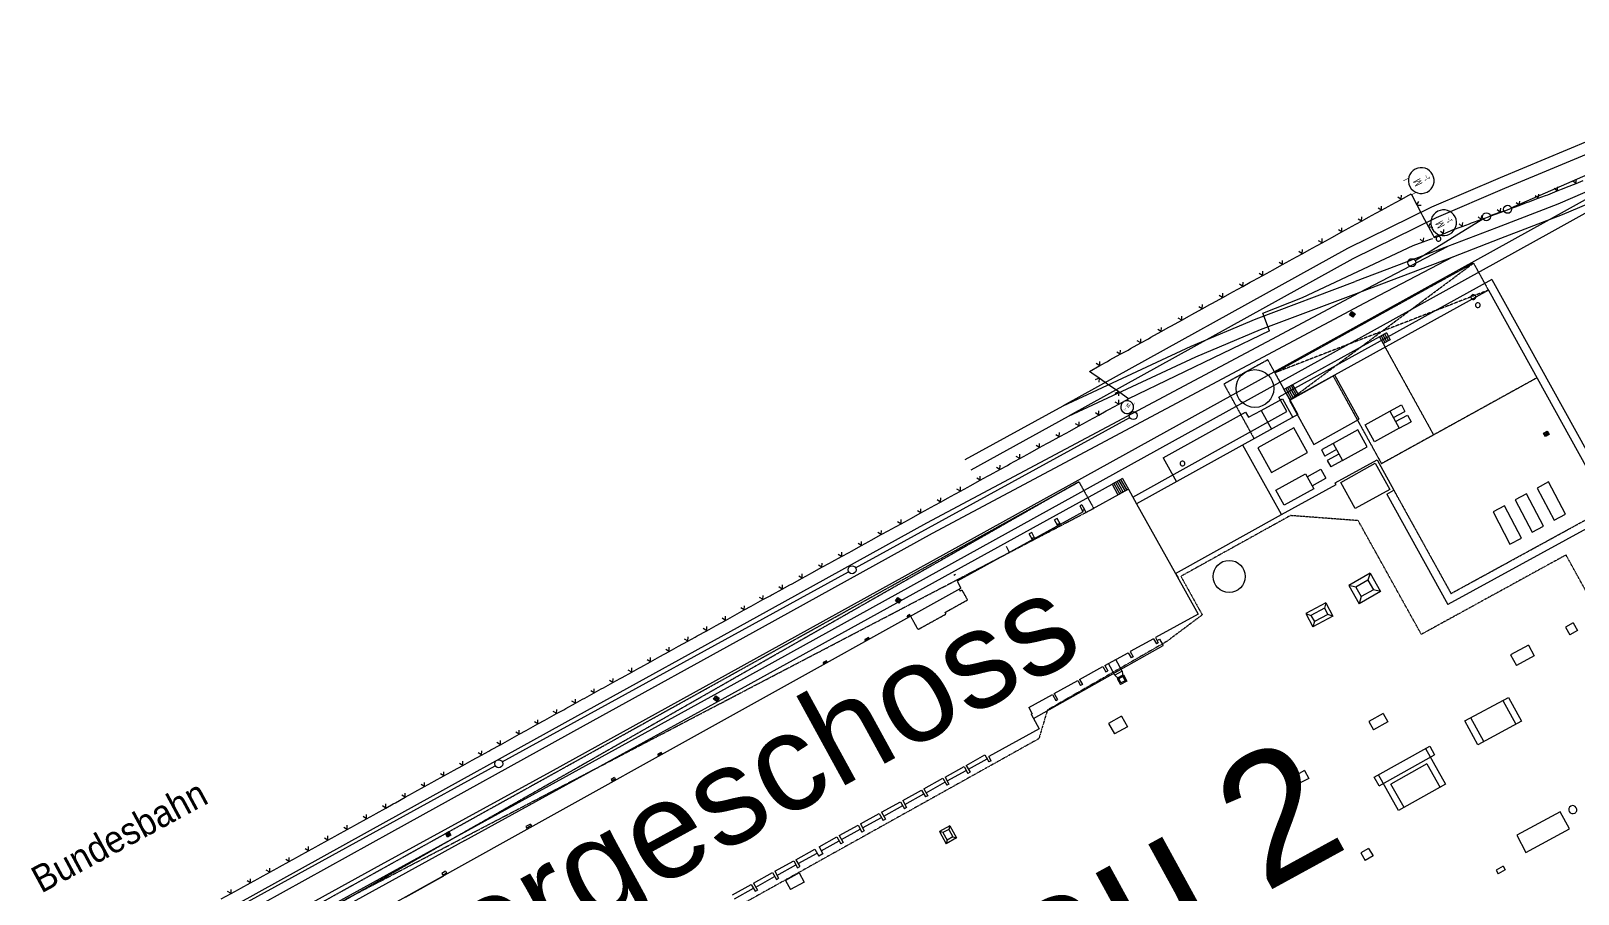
# Model space of a CAD drawing. Header units: millimetres. Extents: x 18890 to 178151, y 13973 to 138738.
# Drawn here: x 85872 to 105110, y 40914 to 51648 of the extents above; entities that cross this region are included whole.
import ezdxf
from ezdxf.enums import TextEntityAlignment as Align

# ---------------------------------------------------------------- set-up
doc = ezdxf.new("R2010")
doc.units = ezdxf.units.MM
for name, pattern in [('DASHDOT', [1, 0.5, -0.25, 0, -0.25]), ('DASHED', [0.75, 0.5, -0.25]), ('HIDDEN', [0.375, 0.25, -0.125])]:
    doc.linetypes.add(name, pattern=pattern)
doc.layers.add('41', color=7, linetype='Continuous')
doc.layers.add('Lageplan', color=7, linetype='Continuous')
doc.layers.add('A0_Grundriß', color=7, linetype='Continuous', lineweight=50)
doc.styles.add('1', font='TXT')
doc.styles.add('2', font='TXT')
doc.styles.add('ARIAL', font='arial.ttf')

# ---------------------------------------------------------------- blocks, each defined once
blk = doc.blocks.new('Lageplan 6.OG')
at = {"layer": '41'}
blk.add_line((-9231, 3689), (-7645, 818), dxfattribs=at)
at = {"layer": 'Lageplan'}
for p, q in [((-8992, 4583), (-3974, 6781)), ((-10185, 3926), (-9343, 4445)), ((-9253, 4488), (-9085, 4546)), ((-11587, 3465), (-10210, 4115)), ((-9231, 3689), (-11880, 2227)), ((-9231, 3689), (-7645, 818)), ((-12081, 3270), (-11587, 3465)), ((-9276, 3557), (-11746, 2192)), ((-9276, 3557), (-7406, 174)), ((-11004, 3252), (-10975, 3293)), ((-10965, 3285), (-10994, 3244)), ((-10983, 3237), (-10955, 3278)), ((-10975, 3293), (-10934, 3264)), ((-10944, 3271), (-10973, 3230)), ((-11997, 3052), (-12081, 3270)), ((-10963, 3223), (-11004, 3252)), ((-10934, 3264), (-10963, 3223)), ((-11997, 3052), (-13751, 2207)), ((-11186, 2501), (-11750, 2187)), ((-10881, 1954), (-11186, 2501)), ((-11781, 2048), (-11880, 2227)), ((-11750, 2187), (-11445, 1640)), ((-11746, 2192), (-11645, 2010)), ((-10500, 2052), (-10357, 2131)), ((-10357, 2131), (-10313, 2050)), ((-17144, 104), (-13736, 1974)), ((-13698, 984), (-11781, 2048)), ((-11645, 2010), (-13651, 900)), ((-11445, 1640), (-10881, 1954)), ((-10809, 1883), (-10500, 2052)), ((-10500, 2052), (-10384, 1841)), ((-10456, 1972), (-10313, 2050)), ((-10430, 1924), (-10282, 2005)), ((-10282, 2005), (-10237, 1922)), ((-11694, 1845), (-12144, 1596)), ((-11523, 1537), (-11694, 1845)), ((-10901, 1820), (-11207, 1651)), ((-10785, 1609), (-10901, 1820)), ((-10693, 1672), (-10809, 1883)), ((-10384, 1841), (-10693, 1672)), ((-10384, 1841), (-10237, 1922)), ((-8589, 1781), (-8546, 1806)), ((-8589, 1781), (-8546, 1806)), ((-8589, 1781), (-8546, 1806)), ((-8565, 1738), (-8589, 1781)), ((-8565, 1738), (-8589, 1781)), ((-8565, 1738), (-8589, 1781)), ((-8540, 1795), (-8583, 1770)), ((-8540, 1795), (-8583, 1770)), ((-8540, 1795), (-8583, 1770)), ((-8577, 1760), (-8534, 1784)), ((-8577, 1760), (-8534, 1784)), ((-8577, 1760), (-8534, 1784)), ((-8527, 1773), (-8571, 1748)), ((-8527, 1773), (-8571, 1748)), ((-8527, 1773), (-8571, 1748)), ((-8521, 1762), (-8565, 1738)), ((-8521, 1762), (-8565, 1738)), ((-8521, 1762), (-8565, 1738)), ((-8546, 1806), (-8521, 1762)), ((-8546, 1806), (-8521, 1762)), ((-8546, 1806), (-8521, 1762)), ((-11849, 769), (-12330, 1631)), ((-12144, 1596), (-11974, 1288)), ((-11207, 1651), (-11353, 1570)), ((-11353, 1570), (-11311, 1494)), ((-11165, 1575), (-11311, 1494)), ((-11207, 1651), (-11091, 1440)), ((-11091, 1440), (-10785, 1609)), ((-11974, 1288), (-11523, 1537)), ((-11134, 1518), (-11279, 1438)), ((-11279, 1438), (-11236, 1360)), ((-11091, 1440), (-11236, 1360)), ((-11181, 1161), (-10660, 1448)), ((-11112, 1166), (-10682, 1404)), ((-10682, 1404), (-10502, 1078)), ((-10660, 1448), (-10453, 1071)), ((-11920, 1071), (-11551, 1275)), ((-11551, 1275), (-11448, 1088)), ((-11530, 1238), (-11359, 1332)), ((-11468, 1126), (-11297, 1221)), ((-11359, 1332), (-11297, 1221)), ((-11170, 1142), (-11181, 1161)), ((-10933, 841), (-11112, 1166)), ((-8530, 1172), (-8671, 1097)), ((-8318, 771), (-8530, 1172)), ((-13751, 1083), (-14278, 793)), ((-13751, 1083), (-13651, 900)), ((-11817, 885), (-11920, 1071)), ((-11849, 769), (-11170, 1142)), ((-11448, 1088), (-11817, 885)), ((-10502, 1078), (-10933, 841)), ((-10540, 1021), (-10453, 1071)), ((-10540, 1021), (-9781, -350)), ((-8803, 1023), (-8944, 948)), ((-8591, 623), (-8803, 1023)), ((-8671, 1097), (-8459, 697)), ((-14314, 801), (-15883, -62)), ((-14331, 889), (-14355, 876)), ((-14355, 876), (-14321, 814)), ((-14331, 889), (-14297, 828)), ((-14297, 828), (-14321, 814)), ((-14314, 801), (-14321, 814)), ((-14278, 793), (-14297, 828)), ((-13651, 900), (-13166, 34)), ((-7645, 818), (-9781, -350)), ((-9074, 875), (-9215, 802)), ((-9215, 802), (-9007, 399)), ((-8866, 472), (-9074, 875)), ((-8944, 948), (-8732, 548)), ((-8459, 697), (-8318, 771)), ((-14639, 719), (-14671, 702)), ((-14630, 628), (-14671, 702)), ((-14598, 645), (-14639, 719)), ((-13166, 34), (-11849, 769)), ((-8732, 548), (-8591, 623)), ((-14955, 545), (-14986, 528)), ((-14945, 453), (-14986, 528)), ((-14914, 471), (-14955, 545)), ((-9007, 399), (-8866, 472)), ((-15229, 297), (-15270, 371)), ((-21538, -2309), (-17231, 56)), ((-15901, 23), (-15923, 10)), ((-13166, 34), (-12886, -472)), ((-10745, 36), (-11011, -114)), ((-10745, 36), (-10773, -51)), ((-10745, 36), (-10617, -191)), ((-21417, -3249), (-15835, -149)), ((-15883, -62), (-15835, -149)), ((-11011, -114), (-10883, -342)), ((-10922, -136), (-11011, -114)), ((-10773, -51), (-10922, -136)), ((-10922, -136), (-10856, -254)), ((-10617, -191), (-10883, -342)), ((-10706, -170), (-10856, -254)), ((-10773, -51), (-10706, -170)), ((-10617, -191), (-10706, -170)), ((-16648, -305), (-16619, -264)), ((-16607, -334), (-16648, -305)), ((-16609, -272), (-16637, -313)), ((-16627, -320), (-16599, -279)), ((-16619, -264), (-16578, -293)), ((-16588, -286), (-16617, -327)), ((-16578, -293), (-16607, -334)), ((-11298, -331), (-11546, -464)), ((-11298, -331), (-11314, -397)), ((-11298, -331), (-11208, -497)), ((-10856, -254), (-10883, -342)), ((-16474, -477), (-16502, -492)), ((-16490, -513), (-16502, -492)), ((-16462, -497), (-16474, -477)), ((-12886, -472), (-13415, -764)), ((-11546, -464), (-11457, -631)), ((-11546, -464), (-11482, -487)), ((-11314, -397), (-11482, -487)), ((-11482, -487), (-11440, -565)), ((-11208, -497), (-11457, -631)), ((-11440, -565), (-11457, -631)), ((-11273, -474), (-11440, -565)), ((-11314, -397), (-11273, -474)), ((-11208, -497), (-11273, -474)), ((-16983, -760), (-17031, -786)), ((-16971, -780), (-16983, -760)), ((-13415, -764), (-13380, -828)), ((-8220, -580), (-8316, -634)), ((-8316, -634), (-8263, -730)), ((-8167, -676), (-8263, -730)), ((-8220, -580), (-8167, -676)), ((-17019, -807), (-17031, -786)), ((-14934, -1769), (-13320, -860)), ((-14044, -1111), (-13753, -951)), ((-13753, -951), (-13718, -1015)), ((-13439, -778), (-13730, -938)), ((-13730, -938), (-13694, -1002)), ((-13439, -778), (-13404, -842)), ((-13380, -828), (-13404, -842)), ((-13396, -800), (-13364, -781)), ((-13364, -781), (-13320, -860)), ((-8778, -856), (-8999, -978)), ((-8778, -856), (-8705, -989)), ((-17508, -1051), (-17548, -1073)), ((-17536, -1094), (-17548, -1073)), ((-17497, -1072), (-17508, -1051)), ((-14359, -1284), (-14068, -1124)), ((-14068, -1124), (-14033, -1188)), ((-14044, -1111), (-14009, -1175)), ((-13921, -1231), (-13999, -1086)), ((-13831, -1182), (-13910, -1037)), ((-13694, -1002), (-13718, -1015)), ((-8999, -978), (-8926, -1110)), ((-8705, -989), (-8926, -1110)), ((-14675, -1458), (-14382, -1297)), ((-14382, -1297), (-14347, -1361)), ((-14359, -1284), (-14323, -1348)), ((-14033, -1188), (-14009, -1175)), ((-13831, -1182), (-13921, -1231)), ((-13921, -1231), (-13872, -1277)), ((-13814, -1228), (-13892, -1271)), ((-13892, -1271), (-13851, -1347)), ((-13820, -1248), (-13872, -1277)), ((-13872, -1277), (-13845, -1327)), ((-13772, -1305), (-13851, -1347)), ((-13792, -1299), (-13845, -1327)), ((-13831, -1182), (-13820, -1248)), ((-13820, -1248), (-13792, -1299)), ((-13814, -1228), (-13772, -1305)), ((-18911, -1530), (-18882, -1489)), ((-18870, -1559), (-18911, -1530)), ((-18872, -1496), (-18900, -1537)), ((-18890, -1544), (-18861, -1504)), ((-18882, -1489), (-18841, -1518)), ((-18851, -1511), (-18880, -1552)), ((-18841, -1518), (-18870, -1559)), ((-14990, -1634), (-14698, -1472)), ((-14698, -1472), (-14656, -1547)), ((-14675, -1458), (-14633, -1534)), ((-14656, -1547), (-14633, -1534)), ((-14323, -1348), (-14347, -1361)), ((-9567, -1800), (-9027, -1507)), ((-9027, -1507), (-8866, -1803)), ((-14990, -1634), (-14948, -1710)), ((-14963, -1717), (-14948, -1710)), ((-14963, -1717), (-14863, -1896)), ((-10584, -1706), (-10763, -1805)), ((-10584, -1706), (-10526, -1811)), ((-9097, -1545), (-8936, -1841)), ((-14863, -1896), (-15488, -2244)), ((-13838, -1740), (-13999, -1831)), ((-13999, -1831), (-13924, -1962)), ((-13763, -1871), (-13924, -1962)), ((-13838, -1740), (-13763, -1871)), ((-10763, -1805), (-10705, -1910)), ((-10526, -1811), (-10705, -1910)), ((-9405, -2096), (-9567, -1800)), ((-9332, -2057), (-9493, -1760)), ((-8866, -1803), (-9405, -2096)), ((-10694, -2499), (-10005, -2113)), ((-10005, -2113), (-9945, -2221)), ((-19562, -2192), (-19602, -2214)), ((-19590, -2235), (-19602, -2214)), ((-19551, -2213), (-19562, -2192)), ((-15768, -2352), (-15536, -2223)), ((-15741, -2400), (-15509, -2272)), ((-15536, -2223), (-15488, -2310)), ((-15460, -2295), (-15488, -2244)), ((-15460, -2295), (-15488, -2310)), ((-10634, -2607), (-9945, -2221)), ((-10056, -2142), (-9807, -2586)), ((-25914, -4710), (-21626, -2357)), ((-16031, -2497), (-15796, -2367)), ((-16031, -2497), (-15984, -2584)), ((-16004, -2546), (-15769, -2416)), ((-15796, -2367), (-15748, -2454)), ((-15768, -2352), (-15720, -2438)), ((-15720, -2438), (-15748, -2454)), ((-11562, -2416), (-11659, -2468)), ((-11659, -2468), (-11606, -2566)), ((-11562, -2416), (-11509, -2514)), ((-10634, -2607), (-10694, -2499)), ((-10393, -2915), (-10643, -2470)), ((-10040, -2335), (-10487, -2585)), ((-10040, -2335), (-9877, -2626)), ((-20143, -2505), (-20183, -2527)), ((-20183, -2527), (-20167, -2555)), ((-20143, -2505), (-20128, -2533)), ((-16558, -2789), (-16323, -2659)), ((-16323, -2659), (-16275, -2745)), ((-16295, -2643), (-16060, -2513)), ((-16295, -2643), (-16247, -2730)), ((-16268, -2692), (-16033, -2562)), ((-16060, -2513), (-16011, -2599)), ((-15984, -2584), (-16011, -2599)), ((-11509, -2514), (-11606, -2566)), ((-10324, -2876), (-10487, -2585)), ((-9807, -2586), (-10393, -2915)), ((-16822, -2935), (-16586, -2804)), ((-16794, -2984), (-16559, -2853)), ((-16586, -2804), (-16538, -2891)), ((-16558, -2789), (-16510, -2876)), ((-16510, -2876), (-16538, -2891)), ((-16531, -2838), (-16296, -2708)), ((-16247, -2730), (-16275, -2745)), ((-17085, -3081), (-16850, -2950)), ((-17058, -3130), (-16822, -2999)), ((-16850, -2950), (-16802, -3037)), ((-16822, -2935), (-16773, -3021)), ((-16773, -3021), (-16802, -3037)), ((-8382, -2928), (-8924, -3222)), ((-8266, -3140), (-8382, -2928)), ((-26479, -6062), (-21417, -3249)), ((-22244, -3201), (-22201, -3176)), ((-22220, -3244), (-22244, -3201)), ((-22209, -3238), (-22233, -3195)), ((-22222, -3189), (-22198, -3232)), ((-22176, -3220), (-22220, -3244)), ((-22187, -3226), (-22212, -3183)), ((-22201, -3176), (-22176, -3220)), ((-21185, -3082), (-21244, -3114)), ((-21244, -3114), (-21227, -3144)), ((-21185, -3082), (-21169, -3111)), ((-17599, -3366), (-17376, -3242)), ((-17376, -3242), (-17328, -3329)), ((-17348, -3226), (-17113, -3096)), ((-17348, -3226), (-17300, -3313)), ((-17321, -3275), (-17086, -3145)), ((-17113, -3096), (-17065, -3183)), ((-17085, -3081), (-17037, -3167)), ((-17037, -3167), (-17065, -3183)), ((-15973, -3104), (-16103, -3176)), ((-16103, -3176), (-16020, -3326)), ((-16058, -3188), (-16103, -3176)), ((-15986, -3148), (-16058, -3188)), ((-16058, -3188), (-16007, -3281)), ((-15890, -3253), (-16020, -3326)), ((-15935, -3241), (-16007, -3281)), ((-15973, -3104), (-15986, -3148)), ((-15986, -3148), (-15935, -3241)), ((-15973, -3104), (-15890, -3253)), ((-15935, -3241), (-15890, -3253)), ((-8924, -3222), (-8808, -3435)), ((-8808, -3435), (-8266, -3140)), ((-17886, -3525), (-17651, -3394)), ((-17859, -3574), (-17624, -3443)), ((-17651, -3394), (-17603, -3481)), ((-17551, -3452), (-17603, -3481)), ((-17599, -3366), (-17551, -3452)), ((-17572, -3415), (-17349, -3291)), ((-17300, -3313), (-17328, -3329)), ((-16007, -3281), (-16020, -3326)), ((-10766, -3384), (-10863, -3440)), ((-10863, -3440), (-10808, -3536)), ((-10766, -3384), (-10710, -3479)), ((-18150, -3670), (-17914, -3540)), ((-18123, -3720), (-17887, -3589)), ((-17914, -3540), (-17866, -3627)), ((-17886, -3525), (-17838, -3611)), ((-17866, -3627), (-17838, -3611)), ((-10710, -3479), (-10808, -3536)), ((-9091, -3607), (-9179, -3656)), ((-9066, -3652), (-9154, -3701)), ((-9091, -3607), (-9066, -3652)), ((-22269, -3731), (-22747, -3995)), ((-22243, -3669), (-22289, -3695)), ((-22289, -3695), (-22269, -3731)), ((-22243, -3669), (-22227, -3699)), ((-18676, -3962), (-18441, -3832)), ((-18441, -3832), (-18393, -3918)), ((-18413, -3816), (-18178, -3686)), ((-18413, -3816), (-18365, -3903)), ((-18386, -3865), (-18151, -3735)), ((-18178, -3686), (-18130, -3773)), ((-18150, -3670), (-18102, -3757)), ((-18130, -3773), (-18102, -3757)), ((-17847, -3689), (-18017, -3784)), ((-18017, -3784), (-17953, -3897)), ((-17783, -3803), (-17953, -3897)), ((-17847, -3689), (-17783, -3803)), ((-9179, -3656), (-9154, -3701)), ((-18649, -4011), (-18414, -3881)), ((-18393, -3918), (-18365, -3903))]:
    blk.add_line(p, q, dxfattribs=at)
at = {"layer": 'Lageplan', "color": 2}
for p, q in [((-7436, 5665), (-9131, 4954)), ((-7380, 5530), (-9074, 4820)), ((-9131, 4954), (-9984, 4590)), ((-9074, 4820), (-9923, 4457)), ((-7586, 4983), (-8413, 4629)), ((-7525, 4850), (-8358, 4494)), ((-8413, 4629), (-9176, 4334)), ((-7849, 4804), (-8558, 4412)), ((-7778, 4676), (-8488, 4284)), ((-9984, 4590), (-11028, 4075)), ((-9923, 4457), (-10960, 3946)), ((-8358, 4494), (-9124, 4198)), ((-8558, 4412), (-10728, 3208)), ((-8488, 4284), (-10657, 3081)), ((-9176, 4334), (-9784, 4101)), ((-11028, 4075), (-14562, 2120)), ((-9784, 4101), (-10932, 3665)), ((-10880, 3528), (-9784, 4101)), ((-9124, 4198), (-9732, 3964)), ((-10960, 3946), (-14489, 1994)), ((-9732, 3964), (-10880, 3528)), ((-10812, 3399), (-9717, 3971)), ((-10812, 3399), (-9717, 3971)), ((-12164, 3202), (-10932, 3665)), ((-16260, 662), (-10880, 3528)), ((-12109, 3067), (-10882, 3528)), ((-16190, 534), (-10812, 3399)), ((-16190, 534), (-10812, 3399)), ((-10728, 3208), (-18728, -1215)), ((-10657, 3081), (-18657, -1343)), ((-12971, 2862), (-12164, 3202)), ((-12914, 2728), (-12109, 3067)), ((-10631, 2977), (-11712, 2382)), ((-10544, 3025), (-10631, 2977)), ((-10631, 2977), (-10560, 2847)), ((-10609, 2989), (-10563, 2905)), ((-10587, 3001), (-10541, 2917)), ((-10497, 2941), (-10585, 2893)), ((-10566, 3013), (-10519, 2929)), ((-10544, 3025), (-10497, 2941)), ((-14562, 2120), (-12971, 2862)), ((-14499, 1989), (-12914, 2728)), ((-11712, 2382), (-11818, 2324)), ((-11818, 2324), (-11746, 2193)), ((-11796, 2336), (-11724, 2205)), ((-11774, 2348), (-11702, 2217)), ((-11752, 2360), (-11680, 2229)), ((-11730, 2372), (-11658, 2241)), ((-11712, 2382), (-11639, 2251)), ((-15783, 1450), (-14562, 2120)), ((-11639, 2251), (-11746, 2193)), ((-15706, 1325), (-14499, 1989)), ((-13319, 1473), (-12294, 2042)), ((-12294, 2042), (-12258, 1977)), ((-12258, 1977), (-12100, 2062)), ((-13319, 1473), (-13154, 1175)), ((-13827, 1215), (-13955, 1144)), ((-13914, 1164), (-13837, 1033)), ((-13892, 1177), (-13816, 1045)), ((-13870, 1189), (-13794, 1058)), ((-13849, 1202), (-13772, 1070)), ((-13827, 1215), (-13751, 1083)), ((-15946, 47), (-13955, 1144)), ((-13955, 1144), (-13883, 1011)), ((-13935, 1152), (-13859, 1020)), ((-13751, 1083), (-13883, 1011)), ((-18373, -504), (-16260, 662)), ((-18302, -632), (-16190, 534)), ((-18302, -632), (-16190, 534)), ((-18685, -1463), (-15946, 47)), ((-20597, -1733), (-18373, -504)), ((-20526, -1860), (-18302, -632)), ((-20526, -1860), (-18302, -632)), ((-18728, -1215), (-20942, -2435)), ((-18657, -1343), (-20871, -2563)), ((-22003, -3287), (-18685, -1463)), ((-22983, -3052), (-20597, -1733)), ((-22913, -3180), (-20526, -1860)), ((-22913, -3180), (-20526, -1860)), ((-20942, -2435), (-23049, -3589)), ((-20871, -2563), (-22978, -3717)), ((-26595, -5048), (-22983, -3052)), ((-26525, -5176), (-22913, -3180)), ((-26525, -5176), (-22913, -3180)), ((-22003, -3287), (-24722, -4779)), ((-23049, -3589), (-24893, -4603)), ((-22978, -3717), (-24823, -4731))]:
    blk.add_line(p, q, dxfattribs=at)
at = {"layer": 'Lageplan', "color": 1}
for p, q in [((-8419, 4791), (-8458, 4822)), ((-8421, 4790), (-8413, 4842)), ((-8420, 4791), (-8332, 4826)), ((-8332, 4826), (-8304, 4837)), ((-8304, 4837), (-8186, 4884)), ((-8185, 4885), (-8224, 4915)), ((-8187, 4884), (-8180, 4935)), ((-8186, 4884), (-8099, 4920)), ((-10513, 4603), (-10483, 4619)), ((-10483, 4619), (-10359, 4687)), ((-10360, 4687), (-10402, 4713)), ((-10359, 4688), (-10358, 4740)), ((-10359, 4687), (-10267, 4739)), ((-10267, 4739), (-10237, 4755)), ((-10237, 4755), (-10165, 4618)), ((-10165, 4619), (-10139, 4661)), ((-10165, 4618), (-10110, 4515)), ((-8890, 4613), (-8929, 4645)), ((-8892, 4612), (-8884, 4664)), ((-8891, 4612), (-8802, 4646)), ((-8802, 4646), (-8774, 4656)), ((-8774, 4656), (-8655, 4700)), ((-8654, 4700), (-8692, 4732)), ((-8656, 4700), (-8647, 4751)), ((-8655, 4700), (-8566, 4733)), ((-8566, 4733), (-8537, 4744)), ((-8537, 4744), (-8420, 4791)), ((-10852, 4417), (-10895, 4442)), ((-10852, 4417), (-10850, 4469)), ((-10852, 4417), (-10759, 4468)), ((-10759, 4468), (-10729, 4484)), ((-10729, 4484), (-10606, 4552)), ((-10606, 4552), (-10648, 4578)), ((-10606, 4552), (-10513, 4603)), ((-10605, 4552), (-10604, 4604)), ((-10164, 4616), (-10112, 4615)), ((-10110, 4515), (-10093, 4483)), ((-10093, 4483), (-10021, 4346)), ((-9484, 4393), (-9365, 4438)), ((-9364, 4438), (-9402, 4470)), ((-9366, 4437), (-9357, 4488)), ((-9365, 4438), (-9276, 4471)), ((-9276, 4471), (-9247, 4481)), ((-9247, 4481), (-9128, 4525)), ((-9127, 4525), (-9165, 4557)), ((-9129, 4525), (-9120, 4576)), ((-9128, 4525), (-9039, 4558)), ((-9039, 4558), (-9010, 4569)), ((-9010, 4569), (-8891, 4612)), ((-11222, 4214), (-11098, 4282)), ((-11098, 4281), (-11140, 4307)), ((-11098, 4282), (-11097, 4334)), ((-11098, 4282), (-11005, 4333)), ((-11005, 4333), (-10976, 4349)), ((-10976, 4349), (-10852, 4417)), ((-10021, 4347), (-9995, 4389)), ((-10021, 4346), (-9966, 4244)), ((-10020, 4345), (-9968, 4343)), ((-9966, 4244), (-9949, 4211)), ((-9949, 4211), (-9834, 4259)), ((-9833, 4259), (-9872, 4289)), ((-9835, 4258), (-9828, 4310)), ((-9834, 4259), (-9748, 4295)), ((-9748, 4295), (-9720, 4306)), ((-9720, 4306), (-9601, 4350)), ((-9600, 4350), (-9638, 4382)), ((-9602, 4350), (-9593, 4401)), ((-9601, 4350), (-9512, 4383)), ((-9512, 4383), (-9484, 4393)), ((-11590, 4011), (-11589, 4063)), ((-11590, 4011), (-11497, 4062)), ((-11497, 4062), (-11468, 4078)), ((-11468, 4078), (-11344, 4146)), ((-11344, 4146), (-11387, 4172)), ((-11344, 4146), (-11343, 4198)), ((-11344, 4146), (-11251, 4197)), ((-11251, 4197), (-11222, 4214)), ((-10210, 4115), (-10088, 4159)), ((-10087, 4159), (-10125, 4191)), ((-10088, 4158), (-10079, 4210)), ((-10088, 4159), (-9996, 4191)), ((-9996, 4191), (-9967, 4201)), ((-11960, 3808), (-11836, 3876)), ((-11837, 3876), (-11879, 3901)), ((-11836, 3876), (-11835, 3928)), ((-11836, 3876), (-11744, 3927)), ((-11744, 3927), (-11714, 3943)), ((-11714, 3943), (-11590, 4011)), ((-11590, 4011), (-11633, 4037)), ((-12328, 3605), (-12327, 3657)), ((-12328, 3605), (-12236, 3656)), ((-12236, 3656), (-12206, 3672)), ((-12206, 3672), (-12082, 3740)), ((-12083, 3740), (-12125, 3766)), ((-12082, 3740), (-12081, 3792)), ((-12082, 3740), (-11990, 3791)), ((-11990, 3791), (-11960, 3808)), ((-12707, 3396), (-12579, 3467)), ((-12580, 3466), (-12622, 3492)), ((-12579, 3467), (-12483, 3520)), ((-12578, 3467), (-12577, 3519)), ((-12483, 3520), (-12452, 3537)), ((-12452, 3537), (-12328, 3605)), ((-12329, 3605), (-12371, 3631)), ((-12962, 3254), (-12834, 3325)), ((-12835, 3325), (-12877, 3350)), ((-12834, 3325), (-12738, 3379)), ((-12833, 3326), (-12832, 3378)), ((-12738, 3379), (-12707, 3396)), ((-13344, 3043), (-13248, 3096)), ((-13343, 3043), (-13342, 3095)), ((-13248, 3096), (-13217, 3113)), ((-13217, 3113), (-13089, 3184)), ((-13089, 3184), (-13132, 3209)), ((-13089, 3184), (-12993, 3237)), ((-13088, 3184), (-13087, 3236)), ((-12993, 3237), (-12962, 3254)), ((-13727, 2830), (-13599, 2901)), ((-13599, 2901), (-13642, 2926)), ((-13599, 2901), (-13502, 2954)), ((-13598, 2902), (-13597, 2954)), ((-13502, 2954), (-13472, 2972)), ((-13472, 2972), (-13344, 3043)), ((-13344, 3042), (-13387, 3068)), ((-13982, 2689), (-13853, 2760)), ((-13854, 2760), (-13897, 2785)), ((-13853, 2760), (-13757, 2813)), ((-13853, 2760), (-13852, 2812)), ((-13757, 2813), (-13727, 2830)), ((-14236, 2547), (-14108, 2619)), ((-14207, 2527), (-14236, 2547)), ((-14116, 2463), (-14207, 2527)), ((-14109, 2618), (-14151, 2644)), ((-14108, 2619), (-14012, 2672)), ((-14108, 2619), (-14107, 2671)), ((-14012, 2672), (-13982, 2689)), ((-14117, 2464), (-14164, 2442)), ((-14115, 2462), (-14119, 2413)), ((-13994, 2377), (-14116, 2463)), ((-13964, 2357), (-13994, 2377)), ((-13873, 2293), (-13964, 2357)), ((-13997, 2072), (-13873, 2140)), ((-13874, 2293), (-13921, 2271)), ((-13873, 2140), (-13916, 2166)), ((-13872, 2292), (-13876, 2243)), ((-13751, 2207), (-13873, 2293)), ((-13873, 2140), (-13872, 2192)), ((-13873, 2140), (-13780, 2191)), ((-13780, 2191), (-13751, 2207)), ((-14272, 1921), (-14243, 1937)), ((-14243, 1937), (-14119, 2005)), ((-14119, 2005), (-14162, 2030)), ((-14119, 2005), (-14118, 2057)), ((-14119, 2005), (-14027, 2056)), ((-14027, 2056), (-13997, 2072)), ((-14735, 1666), (-14611, 1734)), ((-14611, 1734), (-14654, 1760)), ((-14611, 1734), (-14610, 1786)), ((-14611, 1734), (-14519, 1785)), ((-14519, 1785), (-14489, 1801)), ((-14489, 1801), (-14365, 1869)), ((-14365, 1869), (-14408, 1895)), ((-14365, 1870), (-14364, 1922)), ((-14365, 1869), (-14272, 1921)), ((-14981, 1531), (-14857, 1599)), ((-14857, 1599), (-14900, 1624)), ((-14857, 1599), (-14856, 1651)), ((-14857, 1599), (-14765, 1650)), ((-14765, 1650), (-14735, 1666)), ((-15350, 1328), (-15392, 1354)), ((-15349, 1328), (-15348, 1380)), ((-15349, 1328), (-15257, 1379)), ((-15257, 1379), (-15227, 1396)), ((-15227, 1396), (-15103, 1464)), ((-15104, 1464), (-15146, 1489)), ((-15103, 1464), (-15102, 1516)), ((-15103, 1464), (-15010, 1515)), ((-15010, 1515), (-14981, 1531)), ((-15719, 1125), (-15595, 1193)), ((-15596, 1193), (-15638, 1219)), ((-15595, 1193), (-15594, 1245)), ((-15595, 1193), (-15503, 1244)), ((-15503, 1244), (-15473, 1260)), ((-15473, 1260), (-15349, 1328)), ((-16087, 923), (-16086, 975)), ((-16087, 922), (-15995, 973)), ((-15995, 973), (-15965, 990)), ((-15965, 990), (-15841, 1058)), ((-15842, 1058), (-15884, 1083)), ((-15841, 1058), (-15840, 1110)), ((-15841, 1058), (-15749, 1109)), ((-15749, 1109), (-15719, 1125)), ((-16457, 719), (-16333, 787)), ((-16334, 787), (-16376, 813)), ((-16333, 787), (-16332, 839)), ((-16333, 787), (-16241, 838)), ((-16241, 838), (-16211, 854)), ((-16211, 854), (-16087, 922)), ((-16088, 922), (-16130, 948)), ((-16733, 568), (-16703, 584)), ((-16703, 584), (-16579, 652)), ((-16580, 652), (-16622, 678)), ((-16579, 652), (-16578, 704)), ((-16579, 652), (-16487, 703)), ((-16487, 703), (-16457, 719)), ((-17072, 381), (-17114, 407)), ((-17072, 381), (-16979, 432)), ((-17071, 381), (-17070, 433)), ((-16979, 432), (-16949, 449)), ((-16949, 449), (-16825, 517)), ((-16826, 517), (-16868, 542)), ((-16825, 517), (-16824, 569)), ((-16825, 517), (-16733, 568)), ((-17441, 178), (-17318, 246)), ((-17318, 246), (-17360, 272)), ((-17318, 246), (-17225, 297)), ((-17317, 246), (-17316, 298)), ((-17225, 297), (-17195, 313)), ((-17195, 313), (-17072, 381)), ((-17810, -25), (-17852, 1)), ((-17810, -24), (-17717, 26)), ((-17809, -24), (-17808, 28)), ((-17717, 26), (-17687, 43)), ((-17687, 43), (-17564, 111)), ((-17564, 111), (-17606, 136)), ((-17564, 111), (-17471, 162)), ((-17563, 111), (-17562, 163)), ((-17471, 162), (-17441, 178)), ((-18179, -228), (-18056, -160)), ((-18056, -160), (-18098, -134)), ((-18056, -160), (-17963, -109)), ((-18055, -160), (-18054, -108)), ((-17963, -109), (-17933, -93)), ((-17933, -93), (-17810, -24)), ((-18529, -420), (-18528, -368)), ((-18529, -420), (-18441, -371)), ((-18441, -371), (-18413, -356)), ((-18413, -356), (-18296, -291)), ((-18295, -291), (-18338, -265)), ((-18296, -291), (-18295, -239)), ((-18296, -291), (-18208, -243)), ((-18208, -243), (-18180, -227)), ((-18879, -614), (-18762, -549)), ((-18762, -549), (-18804, -523)), ((-18762, -549), (-18761, -497)), ((-18762, -549), (-18674, -500)), ((-18674, -500), (-18646, -485)), ((-18646, -485), (-18529, -420)), ((-18529, -420), (-18571, -394)), ((-19229, -807), (-19228, -755)), ((-19229, -806), (-19141, -758)), ((-19141, -758), (-19113, -742)), ((-19113, -742), (-18995, -678)), ((-18995, -678), (-19038, -652)), ((-18996, -678), (-18995, -626)), ((-18995, -678), (-18908, -629)), ((-18908, -629), (-18879, -614)), ((-19579, -1000), (-19462, -935)), ((-19462, -935), (-19504, -910)), ((-19462, -935), (-19461, -884)), ((-19462, -935), (-19374, -887)), ((-19374, -887), (-19346, -871)), ((-19346, -871), (-19229, -806)), ((-19228, -806), (-19271, -781)), ((-19929, -1193), (-19928, -1141)), ((-19929, -1193), (-19841, -1145)), ((-19841, -1145), (-19813, -1129)), ((-19813, -1129), (-19695, -1064)), ((-19695, -1064), (-19737, -1038)), ((-19696, -1064), (-19695, -1012)), ((-19695, -1064), (-19607, -1016)), ((-19607, -1016), (-19579, -1000)), ((-20279, -1387), (-20162, -1322)), ((-20162, -1322), (-20204, -1296)), ((-20162, -1322), (-20161, -1270)), ((-20162, -1322), (-20074, -1273)), ((-20074, -1273), (-20046, -1258)), ((-20046, -1258), (-19929, -1193)), ((-19928, -1193), (-19971, -1167)), ((-20629, -1580), (-20628, -1528)), ((-20629, -1579), (-20541, -1531)), ((-20541, -1531), (-20512, -1515)), ((-20512, -1515), (-20395, -1451)), ((-20395, -1450), (-20437, -1425)), ((-20396, -1451), (-20395, -1399)), ((-20395, -1451), (-20307, -1402)), ((-20307, -1402), (-20279, -1387)), ((-20979, -1773), (-20862, -1708)), ((-20861, -1708), (-20904, -1682)), ((-20862, -1708), (-20861, -1656)), ((-20862, -1708), (-20774, -1660)), ((-20774, -1660), (-20746, -1644)), ((-20746, -1644), (-20629, -1579)), ((-20628, -1579), (-20671, -1554)), ((-21329, -1966), (-21328, -1914)), ((-21328, -1966), (-21241, -1917)), ((-21241, -1917), (-21212, -1902)), ((-21212, -1902), (-21095, -1837)), ((-21095, -1837), (-21137, -1811)), ((-21095, -1837), (-21094, -1785)), ((-21095, -1837), (-21007, -1789)), ((-21007, -1789), (-20979, -1773)), ((-21679, -2160), (-21562, -2095)), ((-21561, -2095), (-21604, -2069)), ((-21562, -2095), (-21561, -2043)), ((-21562, -2095), (-21474, -2046)), ((-21474, -2046), (-21446, -2031)), ((-21446, -2031), (-21328, -1966)), ((-21328, -1966), (-21371, -1940)), ((-22029, -2353), (-22028, -2301)), ((-22028, -2352), (-21940, -2304)), ((-21940, -2304), (-21912, -2288)), ((-21912, -2288), (-21795, -2224)), ((-21795, -2223), (-21837, -2198)), ((-21795, -2224), (-21794, -2172)), ((-21795, -2224), (-21707, -2175)), ((-21707, -2175), (-21679, -2160)), ((-22386, -2550), (-22265, -2483)), ((-22265, -2483), (-22308, -2458)), ((-22265, -2483), (-22264, -2431)), ((-22265, -2483), (-22175, -2433)), ((-22175, -2433), (-22146, -2417)), ((-22146, -2417), (-22028, -2352)), ((-22028, -2352), (-22070, -2327)), ((-22656, -2699), (-22627, -2683)), ((-22627, -2683), (-22506, -2616)), ((-22506, -2616), (-22548, -2591)), ((-22506, -2616), (-22505, -2564)), ((-22506, -2616), (-22415, -2566)), ((-22415, -2566), (-22386, -2550)), ((-23107, -2950), (-22986, -2883)), ((-22986, -2883), (-23029, -2857)), ((-22986, -2883), (-22985, -2831)), ((-22986, -2883), (-22896, -2832)), ((-22896, -2832), (-22867, -2817)), ((-22867, -2817), (-22746, -2749)), ((-22746, -2749), (-22789, -2724)), ((-22746, -2749), (-22745, -2698)), ((-22746, -2749), (-22656, -2699)), ((-23348, -3083), (-23227, -3016)), ((-23227, -3016), (-23269, -2990)), ((-23227, -3016), (-23226, -2964)), ((-23227, -3016), (-23136, -2966)), ((-23136, -2966), (-23107, -2950)), ((-23708, -3282), (-23750, -3256)), ((-23708, -3282), (-23707, -3230)), ((-23708, -3282), (-23617, -3232)), ((-23617, -3232), (-23588, -3216)), ((-23588, -3216), (-23467, -3149)), ((-23467, -3149), (-23510, -3123)), ((-23467, -3149), (-23466, -3097)), ((-23467, -3149), (-23377, -3099)), ((-23377, -3099), (-23348, -3083)), ((-24069, -3482), (-23948, -3415)), ((-23948, -3415), (-23991, -3389)), ((-23948, -3415), (-23947, -3363)), ((-23948, -3415), (-23858, -3365)), ((-23858, -3365), (-23829, -3349)), ((-23829, -3349), (-23708, -3282)), ((-24429, -3681), (-24428, -3629)), ((-24429, -3681), (-24339, -3631)), ((-24339, -3631), (-24310, -3615)), ((-24310, -3615), (-24189, -3548)), ((-24189, -3548), (-24231, -3522)), ((-24189, -3548), (-24188, -3496)), ((-24189, -3548), (-24098, -3498)), ((-24098, -3498), (-24069, -3482)), ((-24791, -3881), (-24670, -3814)), ((-24670, -3814), (-24712, -3789)), ((-24670, -3814), (-24669, -3762)), ((-24670, -3814), (-24579, -3764)), ((-24579, -3764), (-24550, -3748)), ((-24550, -3748), (-24429, -3681)), ((-24429, -3681), (-24472, -3656)), ((-25032, -4014), (-24910, -3947)), ((-24910, -3947), (-24953, -3922)), ((-24910, -3947), (-24909, -3895)), ((-24910, -3947), (-24820, -3897)), ((-24820, -3897), (-24791, -3881))]:
    blk.add_line(p, q, dxfattribs=at)
at = {"layer": 'Lageplan', "linetype": 'DASHED'}
for p, q in [((-9461, 3894), (-11932, 2529)), ((-11746, 2192), (-9461, 3894)), ((-9461, 3894), (-9276, 3557)), ((-9276, 3557), (-11932, 2529)), ((-12020, 2690), (-12565, 2389)), ((-12020, 2690), (-11746, 2192)), ((-11932, 2529), (-11746, 2192)), ((-12565, 2389), (-12189, 1709)), ((-14368, 1174), (-26844, -5940)), ((-22597, -3396), (-14368, 1174)), ((-14368, 1174), (-14184, 844)), ((-10453, 1071), (-9741, -215)), ((-27308, -6014), (-14184, 844)), ((-9741, -215), (-7783, 856)), ((-27308, -6014), (-22597, -3396))]:
    blk.add_line(p, q, dxfattribs=at)
at = {"layer": 'Lageplan', "linetype": 'HIDDEN'}
for p, q in [((-10560, 2847), (-9957, 1756)), ((-11207, 2490), (-10605, 1399)), ((-8673, 2466), (-10605, 1399)), ((-14606, 658), (-14637, 640)), ((-14921, 484), (-14953, 466)), ((-15867, -39), (-15890, -51)), ((-15857, -161), (-15845, -183)), ((-15845, -183), (-15823, -171)), ((-15823, -171), (-15754, -295)), ((-16034, -451), (-15754, -295)), ((-16468, -487), (-16496, -502)), ((-16462, -497), (-16370, -663)), ((-16370, -663), (-16023, -471)), ((-16034, -451), (-16023, -470)), ((-16977, -770), (-17025, -797)), ((-17503, -1061), (-17542, -1083)), ((-19557, -2203), (-19596, -2224)), ((-20134, -2523), (-20173, -2544)), ((-21176, -3099), (-21234, -3132)), ((-22229, -3693), (-22276, -3719))]:
    blk.add_line(p, q, dxfattribs=at)
at = {"layer": 'Lageplan', "color": 3}
for p, q in [((-12100, 2062), (-11836, 2207)), ((-11836, 2207), (-11708, 1975)), ((-12100, 2062), (-11971, 1830))]:
    blk.add_line(p, q, dxfattribs=at)
at = {"layer": 'Lageplan', "linetype": 'DASHDOT'}
for p, q in [((-11737, 754), (-13100, -2)), ((-10894, 691), (-11737, 754)), ((-10109, -723), (-10894, 691)), ((-8310, 264), (-10109, -723)), ((-6962, -2172), (-8310, 264)), ((-13100, -2), (-12834, -481)), ((-12834, -481), (-13275, -811)), ((-13275, -811), (-14760, -1665)), ((-14760, -1665), (-14866, -2021)), ((-14866, -2021), (-20883, -5376))]:
    blk.add_line(p, q, dxfattribs=at)
at = {"layer": 'Lageplan', "color": 1, "ltscale": 0.25}
for p, q in [((-13166, 34), (-13135, -21)), ((-15516, -2259), (-15509, -2272))]:
    blk.add_line(p, q, dxfattribs=at)
at = {"layer": 'Lageplan', "color": 1}
for centre in [(-9300, 4471), (-9037, 4563), (-10227, 3899), (-13692, 1998), (-17188, 80), (-21582, -2333)]:
    blk.add_circle(centre, 50, dxfattribs=at)
at = {"layer": 'Lageplan'}
for centre, radius in [((-12179, 2334), 235), ((-12499, -3), 200)]:
    blk.add_circle(centre, radius, dxfattribs=at)
for centre, major_axis, start_param, end_param in [((-10111, 4920), (142, 74), 1.570534, 4.712126), ((-10111, 4920), (142, 74), -1.570471, 1.571121), ((-9832, 4396), (142, 74), 1.570534, 4.712126), ((-9832, 4396), (142, 74), -1.570471, 1.571121), ((-13768, 2104), (-56.6, 56.6), 0.174405, 3.315998), ((-13768, 2104), (-56.6, 56.6), 3.315998, 6.45759), ((-8226, -2903), (35.4, 35.4), 1.291578, 2.862374), ((-8226, -2903), (35.4, 35.4), 6.003967, 7.574763), ((-8226, -2903), (35.4, 35.4), 4.43317, 6.003967), ((-8226, -2903), (35.4, 35.4), 2.862374, 4.43317)]:
    blk.add_ellipse(centre, major_axis=major_axis, ratio=1, start_param=start_param, end_param=end_param, dxfattribs=at)
at = {"layer": 'Lageplan', "color": 5}
for centre, start_param, end_param in [((-9896, 4195), 1.745194, 3.31599), ((-9896, 4195), 0.174397, 1.745194), ((-9896, 4195), 3.31599, 4.886786), ((-9896, 4195), 4.886786, 6.457583), ((-9463, 3472), 1.745194, 3.31599), ((-9463, 3472), 0.174397, 1.745194), ((-9463, 3472), 4.886786, 6.457583), ((-9463, 3472), 3.31599, 4.886786), ((-9408, 3372), 1.745194, 3.31599), ((-9408, 3372), 0.174397, 1.745194), ((-9408, 3372), 3.31599, 4.886786), ((-9408, 3372), 4.886786, 6.457583), ((-13080, 1402), 1.745194, 3.31599), ((-13080, 1402), 0.174397, 1.745194), ((-13080, 1402), 3.31599, 4.886786), ((-13080, 1402), 4.886786, 6.457583)]:
    blk.add_ellipse(centre, major_axis=(21.2, 21.2), ratio=1, start_param=start_param, end_param=end_param, dxfattribs=at)
at = {"layer": 'Lageplan'}
for points in [[(-10333, 4913), (-10336, 4919), (-10267, 4947), (-10270, 4953)], [(-10240, 4736), (-10243, 4742), (-10174, 4770), (-10177, 4776)], [(-10054, 4389), (-10057, 4395), (-9988, 4423), (-9992, 4429)], [(-9961, 4212), (-9964, 4218), (-9895, 4246), (-9899, 4252)], [(-13753, 2215), (-13751, 2213), (-13775, 2185), (-13772, 2183)], [(-13672, 2158), (-13669, 2156), (-13693, 2128), (-13690, 2126)]]:
    blk.add_trace(points, dxfattribs=at)
at = {"layer": 'Lageplan', "style": '1', "width": 0.714}
for p in [(-10109, 4921), (-9831, 4397)]:
    blk.add_text('M', height=100, rotation=117.7094, dxfattribs=at).set_placement(p, align=Align.CENTER)
at = {"layer": 'Lageplan', "style": '1', "oblique": 360}
for s, height, rotation, width, p in [('1~', 70, 117.7094, 0.470488, (-10013, 4971)), ('1~', 70, 117.7094, 0.470488, (-9734, 4448)), ('M', 50, 324.9927, 0.714, (-13769, 2103)), ('1~', 35, 324.9927, 0.470488, (-13800, 2059))]:
    blk.add_text(s, height=height, rotation=rotation, dxfattribs=dict(at, width=width)).set_placement(p, align=Align.CENTER)
at = {"layer": 'Lageplan', "style": 'ARIAL'}
for s, height, p in [('6.Obergeschoss', 1200, (-24975, -6817)), ('Bau 2', 1600, (-16094, -6153))]:
    blk.add_text(s, height=height, rotation=28.7, dxfattribs=at).set_placement(p)
at = {"layer": 'Lageplan', "style": '2', "width": 0.945111}
blk.add_text('Bundesbahn', height=336.1, rotation=28.4, dxfattribs=at).set_placement((-27270, -3948))

msp = doc.modelspace()

# ---------------------------------------------------------------- block references
at = {"layer": 'A0_Grundriß'}
msp.add_blockref('Lageplan 6.OG', (113271, 44867), dxfattribs=at)

doc.saveas('drawing.dxf')
